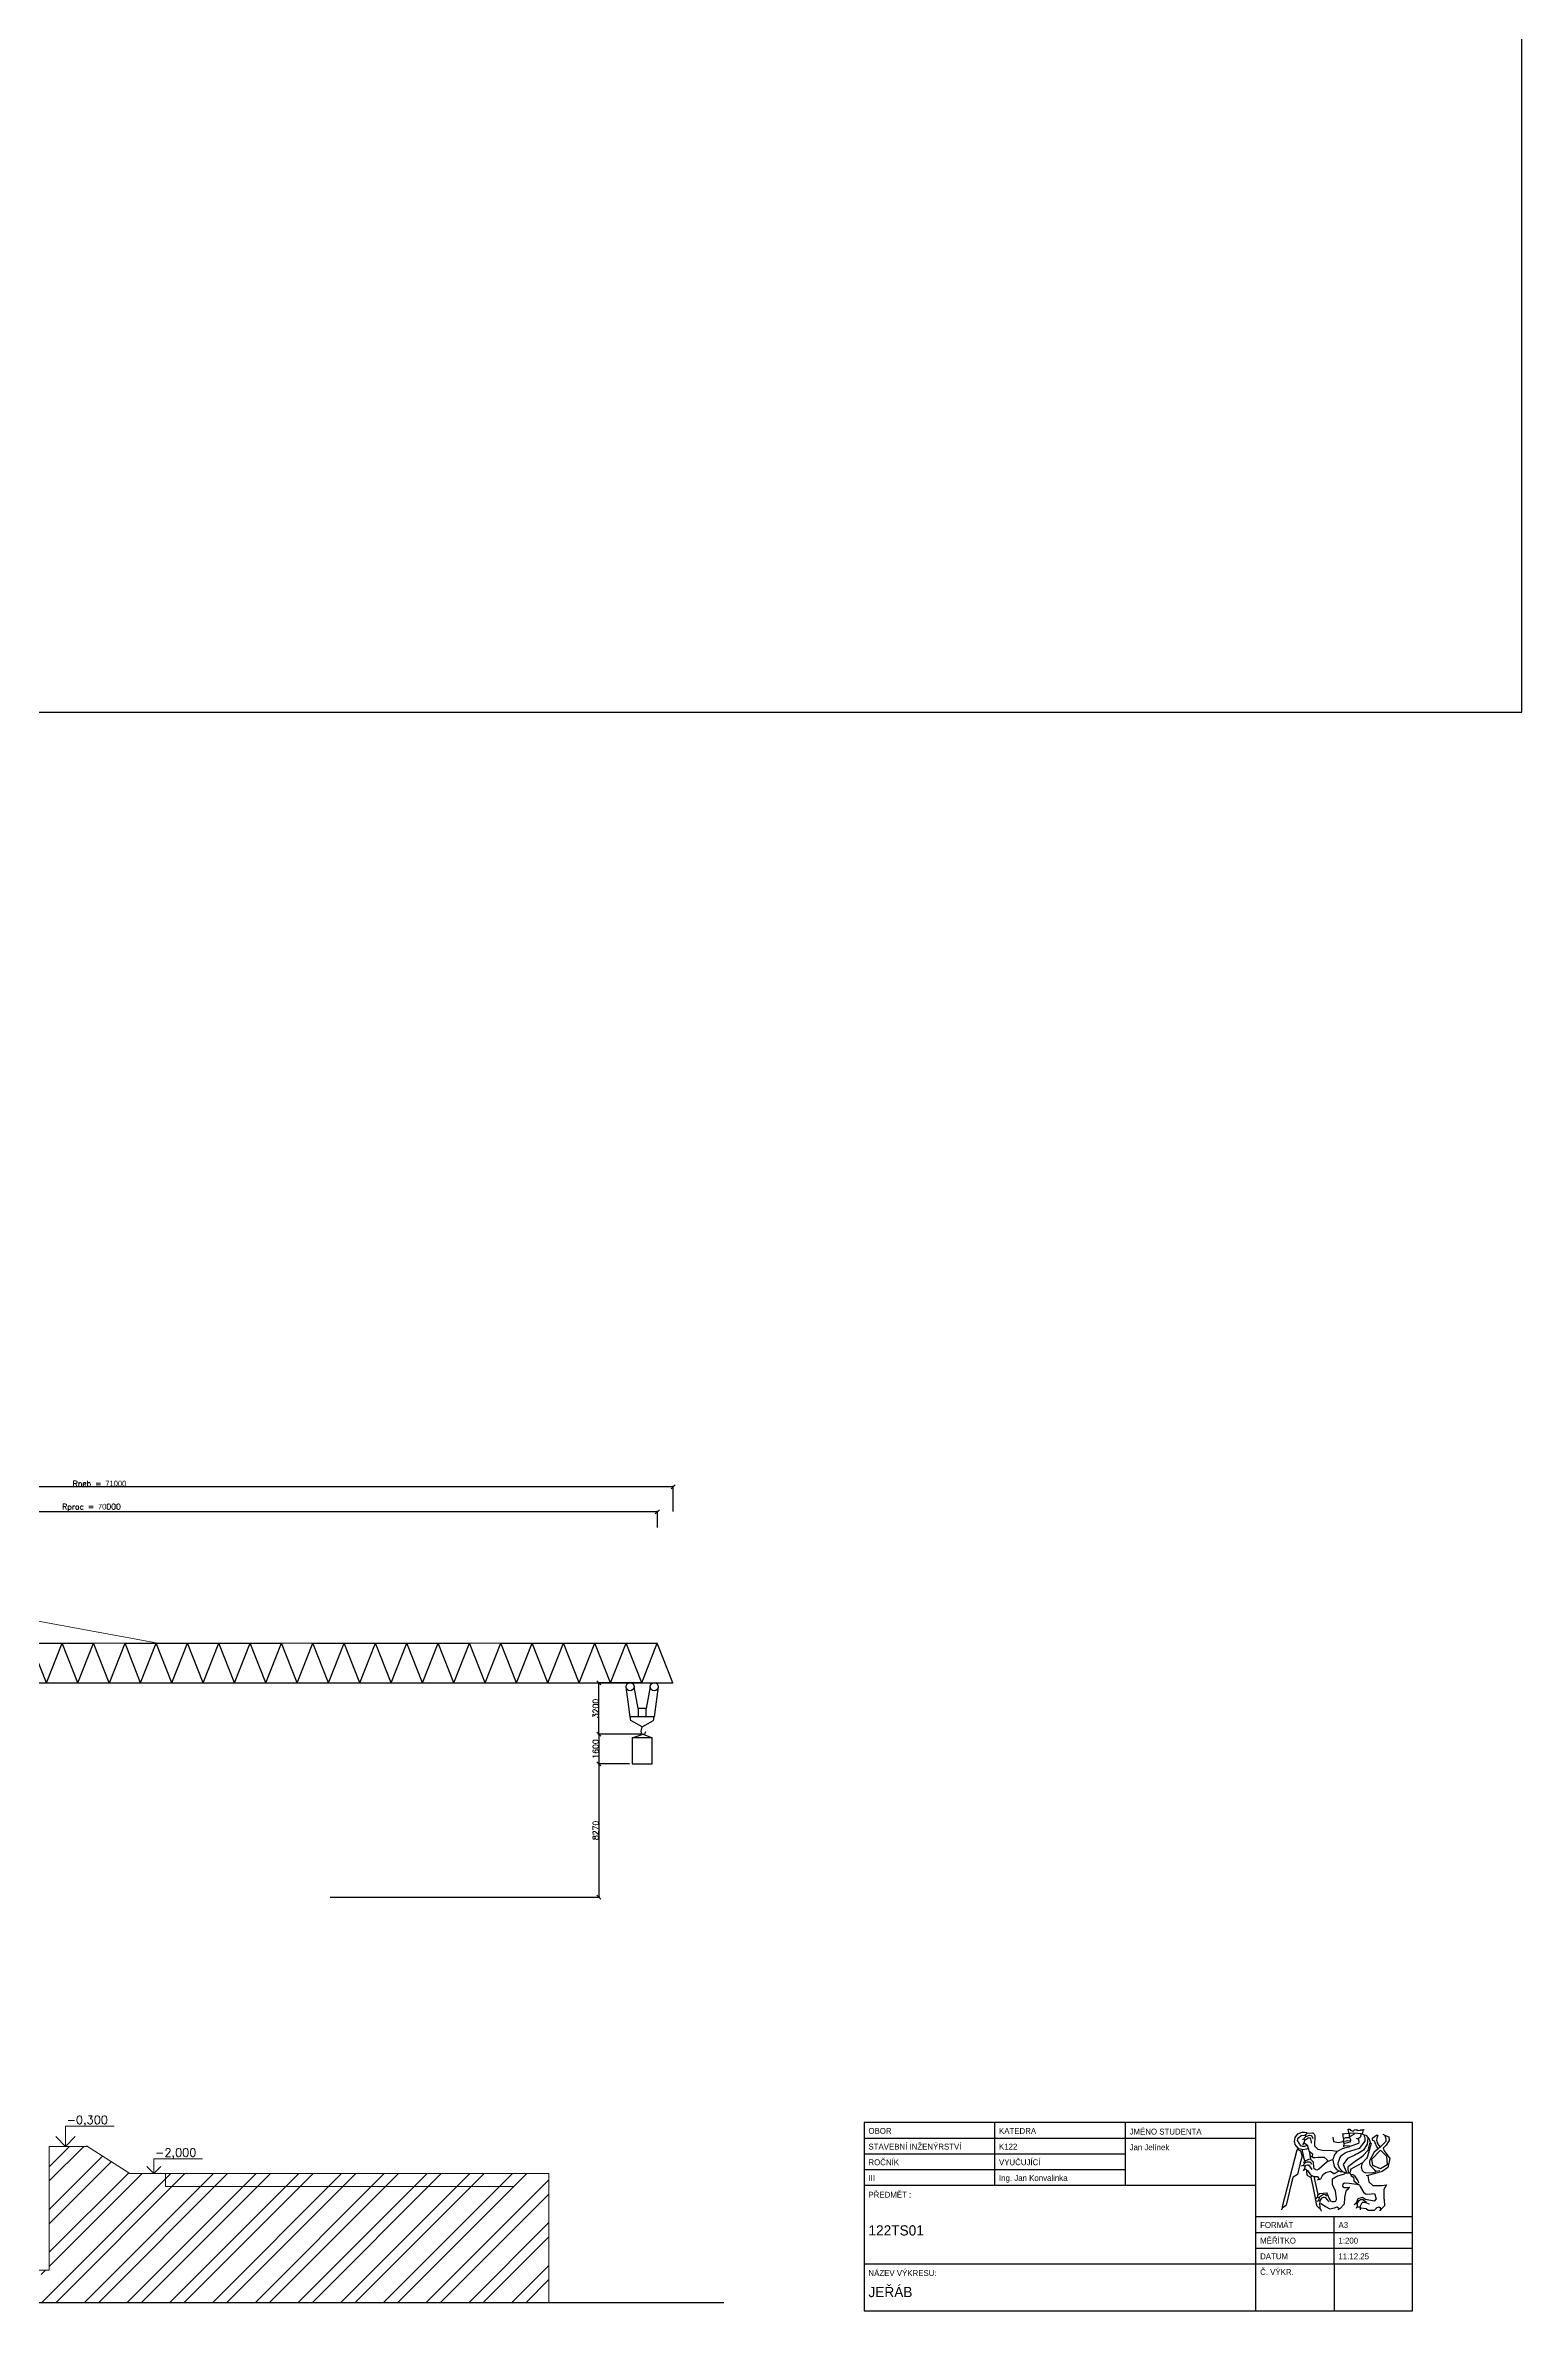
# Model space of a CAD drawing. Header units: millimetres. Extents: x -3518363 to 3223740, y -1530229 to 774657.
# Drawn here: x 3132113 to 3223740, y -50596 to 89952 of the extents above; entities that cross this region are included whole.
import ezdxf

# ---------------------------------------------------------------- set-up
doc = ezdxf.new("R2010")
doc.units = ezdxf.units.MM
doc.header["$LTSCALE"] = 15
doc.header["$MEASUREMENT"] = 0
doc.linetypes.add('ACAD_ISO10W100', pattern=[18, 12, -3, 0, -3])
doc.layers.get('0').update_dxf_attribs({"linetype": 'CONTINUOUS'})
doc.layers.get('DEFPOINTS').update_dxf_attribs({"linetype": 'CONTINUOUS'})
for name, color, linetype, lineweight in [('cesty', 7, 'CONTINUOUS', 15), ('koty', 4, 'CONTINUOUS', 15), ('texty', 255, 'CONTINUOUS', 15), ('Tlustá', 7, 'CONTINUOUS', 30), ('ŘEZ', 11, 'ACAD_ISO10W100', 15), ('šrafy', 32, 'CONTINUOUS', 15)]:
    doc.layers.add(name, color=color, linetype=linetype, lineweight=lineweight)
doc.layers.add('RAMECEK', color=7, linetype='CONTINUOUS')
doc.layers.add('ŘEZ bílá', color=251, linetype='ACAD_ISO10W100')
doc.styles.add('ROMAN', font='roman')
doc.styles.add('romans', font='romans.shx')
doc.dimstyles.new('M 1-50', dxfattribs={"dimscale": 50, "dimtxt": 2.5, "dimasz": 2.5, "dimexe": 1.25, "dimexo": 3, "dimtad": 1, "dimtxsty": 'romans', "dimblk": 'OBLIQUE', "dimcen": 2.5, "dimadec": 0, "dimazin": 0, "dimtfac": 1, "dimtmove": 2, "dimatfit": 3, "dimfxl": 1, "dimarcsym": 0})

# ---------------------------------------------------------------- blocks, each defined once
blk = doc.blocks.new('fghfgh')
at = {"layer": 'Tlustá'}
for p, q in [((1017638, 271089), (1018610, 273539)), ((1018610, 273539), (1028326, 273539)), ((1019581, 271089), (1018610, 273539)), ((1019581, 271089), (1020553, 273539)), ((1021525, 271089), (1020553, 273539)), ((1021525, 271089), (1022496, 273539)), ((1023468, 271089), (1022496, 273539)), ((1023468, 271089), (1024440, 273539)), ((1025411, 271089), (1024440, 273539)), ((1025411, 271089), (1026383, 273539)), ((1027355, 271089), (1026383, 273539)), ((1027355, 271089), (1028326, 273539)), ((1029298, 271089), (1028326, 273539)), ((1017638, 271089), (1029298, 271089))]:
    blk.add_line(p, q, dxfattribs=at)
blk = doc.blocks.new('_Oblique')
at = {"color": 0, "linetype": 'ByBlock', "lineweight": -2}
blk.add_line((-0.5, -0.5), (0.5, 0.5), dxfattribs=at)
blk = doc.blocks.new('*D231')
at = {"layer": 'DEFPOINTS', "color": 0, "linetype": 'ByBlock', "lineweight": 20, "ltscale": 5, "transparency": 16777216}
for p in [(3166469, -11636), (3169226, -11636), (3169226, -14836)]:
    blk.add_point(p, dxfattribs=at)
at = {"layer": 'koty', "color": 0, "linetype": 'ByBlock', "lineweight": -2, "ltscale": 5, "transparency": 16777216}
for p, q in [((3169076, -11636), (3166407, -11636)), ((3166469, -14836), (3166469, -11636)), ((3169076, -14836), (3166407, -14836))]:
    blk.add_line(p, q, dxfattribs=at)
at = {"layer": 'koty', "color": 0, "linetype": 'ByBlock', "lineweight": -2, "ltscale": 5, "transparency": 16777216, "xscale": 250, "yscale": 250, "zscale": 250}
for p, rotation in [((3166469, -11636), 90), ((3166469, -14836), 270)]:
    blk.add_blockref('_Oblique', p, dxfattribs=dict(at, rotation=rotation))
at = {"layer": 'koty', "color": 0, "linetype": 'ByBlock', "lineweight": 20, "ltscale": 5, "transparency": 16777216, "insert": (3166263, -13236), "char_height": 350, "attachment_point": 5, "rotation": 90, "style": 'romans'}
blk.add_mtext('3200', dxfattribs=at)
blk = doc.blocks.new('*D232')
at = {"layer": 'DEFPOINTS', "color": 0, "linetype": 'ByBlock', "lineweight": 20, "ltscale": 5, "transparency": 16777216}
for p in [(3169226, -14836), (3166469, -16659), (3168528, -16659)]:
    blk.add_point(p, dxfattribs=at)
at = {"layer": 'koty', "color": 0, "linetype": 'ByBlock', "lineweight": -2, "ltscale": 5, "transparency": 16777216}
for p, q in [((3169076, -14836), (3166407, -14836)), ((3166469, -14836), (3166469, -16659)), ((3168378, -16659), (3166407, -16659))]:
    blk.add_line(p, q, dxfattribs=at)
at = {"layer": 'koty', "color": 0, "linetype": 'ByBlock', "lineweight": -2, "ltscale": 5, "transparency": 16777216, "xscale": 250, "yscale": 250, "zscale": 250}
for p, rotation in [((3166469, -14836), 90), ((3166469, -16659), 270)]:
    blk.add_blockref('_Oblique', p, dxfattribs=dict(at, rotation=rotation))
at = {"layer": 'koty', "color": 0, "linetype": 'ByBlock', "lineweight": 20, "ltscale": 5, "transparency": 16777216, "insert": (3166263, -15748), "char_height": 350, "attachment_point": 5, "rotation": 90, "style": 'romans'}
blk.add_mtext('1600', dxfattribs=at)
blk = doc.blocks.new('*D238')
at = {"layer": 'DEFPOINTS', "color": 0, "linetype": 'ByBlock', "lineweight": 20, "ltscale": 5, "transparency": 16777216}
for p in [(3168528, -16659), (3149640, -24936), (3166469, -24936)]:
    blk.add_point(p, dxfattribs=at)
at = {"layer": 'koty', "color": 0, "linetype": 'ByBlock', "lineweight": -2, "ltscale": 5, "transparency": 16777216}
for p, q in [((3168378, -16659), (3166407, -16659)), ((3166469, -16659), (3166469, -24936)), ((3149790, -24936), (3166532, -24936))]:
    blk.add_line(p, q, dxfattribs=at)
at = {"layer": 'koty', "color": 0, "linetype": 'ByBlock', "lineweight": -2, "ltscale": 5, "transparency": 16777216, "xscale": 250, "yscale": 250, "zscale": 250}
for p, rotation in [((3166469, -16659), 90), ((3166469, -24936), 270)]:
    blk.add_blockref('_Oblique', p, dxfattribs=dict(at, rotation=rotation))
at = {"layer": 'koty', "color": 0, "linetype": 'ByBlock', "lineweight": 20, "ltscale": 5, "transparency": 16777216, "insert": (3166263, -20798), "char_height": 350, "attachment_point": 5, "rotation": 90, "style": 'romans'}
blk.add_mtext('{\\Fromans|c238;8270}', dxfattribs=at)
blk = doc.blocks.new('*D239')
at = {"layer": 'DEFPOINTS', "color": 0, "linetype": 'ByBlock', "lineweight": 20, "ltscale": 5, "transparency": 16777216}
for p in [(3099863, 511), (3171088, -1159), (3099863, -1936)]:
    blk.add_point(p, dxfattribs=at)
at = {"layer": 'koty', "color": 0, "linetype": 'ByBlock', "lineweight": -2, "ltscale": 5, "transparency": 16777216}
for p, q in [((3099863, -1786), (3099863, 574)), ((3171088, 511), (3099863, 511)), ((3171088, -1009), (3171088, 574))]:
    blk.add_line(p, q, dxfattribs=at)
at = {"layer": 'koty', "color": 0, "linetype": 'ByBlock', "lineweight": -2, "ltscale": 5, "transparency": 16777216, "xscale": 250, "yscale": 250, "zscale": 250, "rotation": 180}
blk.add_blockref('_Oblique', (3099863, 511), dxfattribs=at)
at = {"layer": 'koty', "color": 0, "linetype": 'ByBlock', "lineweight": -2, "ltscale": 5, "transparency": 16777216, "xscale": 250, "yscale": 250, "zscale": 250}
blk.add_blockref('_Oblique', (3171088, 511), dxfattribs=at)
at = {"layer": 'koty', "color": 0, "linetype": 'ByBlock', "lineweight": 20, "ltscale": 5, "transparency": 16777216, "insert": (3135476, 717), "char_height": 350, "attachment_point": 5, "style": 'romans'}
blk.add_mtext('Rneb = {\\Ftxt|c238;71000}', dxfattribs=at)
blk = doc.blocks.new('*D240')
at = {"layer": 'DEFPOINTS', "color": 0, "linetype": 'ByBlock', "lineweight": 20, "ltscale": 5, "transparency": 16777216}
for p in [(3099863, -1036), (3099863, -1936), (3170097, -2150)]:
    blk.add_point(p, dxfattribs=at)
at = {"layer": 'koty', "color": 0, "linetype": 'ByBlock', "lineweight": -2, "ltscale": 5, "transparency": 16777216}
for p, q in [((3099863, -1786), (3099863, -974)), ((3170097, -1036), (3099863, -1036)), ((3170097, -2000), (3170097, -974))]:
    blk.add_line(p, q, dxfattribs=at)
at = {"layer": 'koty', "color": 0, "linetype": 'ByBlock', "lineweight": -2, "ltscale": 5, "transparency": 16777216, "xscale": 250, "yscale": 250, "zscale": 250, "rotation": 180}
blk.add_blockref('_Oblique', (3099863, -1036), dxfattribs=at)
at = {"layer": 'koty', "color": 0, "linetype": 'ByBlock', "lineweight": -2, "ltscale": 5, "transparency": 16777216, "xscale": 250, "yscale": 250, "zscale": 250}
blk.add_blockref('_Oblique', (3170097, -1036), dxfattribs=at)
at = {"layer": 'koty', "color": 0, "linetype": 'ByBlock', "lineweight": 20, "ltscale": 5, "transparency": 16777216, "insert": (3134980, -772), "char_height": 350, "attachment_point": 5, "style": 'romans'}
blk.add_mtext('Rprac = {\\Ftxt|c238;70}000', dxfattribs=at)

msp = doc.modelspace()

# ---------------------------------------------------------------- hatches: boundary and pattern name
at = {"layer": 'šrafy', "linetype": 'ByBlock', "lineweight": 20, "ltscale": 5}
h = msp.add_hatch(dxfattribs=at)
h.set_pattern_fill('ANSI32', color=256, scale=5000)
h.paths.add_polyline_path([(3102863.376, -40685.584), (3102863.376, -43090), (3096863.376, -43090), (3096863.376, -40685.584), (3069670, -40685.584), (3069670, -50085.584), (3163363.376, -50085.584), (3163363.376, -42085.584), (3137363.376, -42085.584), (3134710.526, -40399.286), (3132363.376, -40403.393), (3132363.376, -48085.584), (3131863.376, -48085.584), (3131863.376, -48685.584), (3119863.376, -48685.584), (3119863.376, -48085.584), (3119363.376, -48085.584)])

# ---------------------------------------------------------------- linework, layer by layer
at = {"elevation": 0}
msp.add_lwpolyline([(3013740, 345571.207), (3013740, 48571.207), (3223740, 48571.207), (3223740, 345571.207)], close=True, dxfattribs=at)
at = {"layer": 'cesty', "linetype": 'ByBlock', "lineweight": 20, "ltscale": 5}
for p, q in [((3139088.376, -9185.584), (3099863.376, -1935.584)), ((3170096.709, -9185.584), (3111776.709, -9185.584)), ((3101088.376, -11635.584), (3171088.376, -11635.584)), ((3163363.376, -42085.584), (3163363.376, -50085.584))]:
    msp.add_line(p, q, dxfattribs=at)
at = {"layer": 'RAMECEK', "color": 0, "linetype": 'Continuous'}
for p, q in [((3191031.415, -38928.524), (3191031.415, -42817.665)), ((3199134.081, -38969.6), (3199134.081, -42858.741)), ((3207236.596, -50596.098), (3207236.596, -38928.524)), ((3182928.9, -39900.772), (3207236.596, -39900.772)), ((3210129.139, -39964.162), (3210198.067, -39944.491)), ((3212678.903, -39924.799), (3212669.056, -40082.189)), ((3213023.463, -39600.182), (3213023.463, -39816.585)), ((3213456.622, -39895.293), (3213574.761, -39924.799)), ((3182928.9, -40873.02), (3199134.081, -40873.02)), ((3182928.9, -41845.267), (3199134.081, -41845.267)), ((3210079.927, -41616.781), (3210188.22, -41577.439)), ((3210178.373, -41390.519), (3210257.125, -41370.848)), ((3210641.061, -41036.395), (3210719.824, -41036.395)), ((3211694.446, -41331.506), (3211989.772, -41223.315)), ((3182928.9, -42817.665), (3207236.596, -42817.665)), ((3210709.977, -42246.367), (3210650.908, -42305.381)), ((3213052.992, -42925.108), (3213013.616, -42944.803)), ((3214086.683, -42187.331), (3214194.965, -42216.861)), ((3207236.596, -44762.311), (3216959.674, -44762.311)), ((3211182.524, -44036.728), (3211162.83, -44046.563)), ((3212098.135, -47679.355), (3212098.135, -44762.311)), ((3213446.775, -43938.349), (3213348.341, -44036.728)), ((3207236.596, -45734.709), (3216959.674, -45734.709)), ((3182928.9, -47679.355), (3207236.596, -47679.355)), ((3207236.596, -46706.957), (3216959.674, -46706.957)), ((3207236.596, -47679.355), (3216959.674, -47679.355)), ((3212098.135, -47679.355), (3212098.135, -50596.098))]:
    msp.add_line(p, q, dxfattribs=at)
at = {"layer": 'RAMECEK', "color": 0, "linetype": 'Continuous', "elevation": 0}
msp.add_lwpolyline([(3216959.674, -38928.524), (3182928.9, -38928.524), (3182928.9, -50596.098), (3216959.674, -50596.098)], close=True, dxfattribs=at)
for points in [[(3212944.699, -39344.411), (3212954.558, -39364.082), (3212984.087, -39541.145), (3212993.934, -39550.981), (3212993.934, -39590.346), (3213318.812, -39570.652), (3213771.653, -39610.017), (3213820.876, -39619.853)], [(3212954.558, -39344.411), (3212984.087, -39334.576), (3213082.522, -39334.576), (3213112.062, -39393.589), (3213289.26, -39462.461), (3213348.341, -39403.448), (3213358.187, -39373.918), (3213495.998, -39354.247), (3213535.385, -39423.119), (3213742.124, -39403.448), (3213761.806, -39373.918), (3213909.474, -39383.753), (3213840.558, -39619.853), (3213889.792, -39639.524), (3213958.697, -39688.723), (3214057.143, -39698.558), (3214214.658, -39875.621), (3214234.341, -39885.457), (3214254.046, -39885.457), (3214342.633, -40141.225), (3214352.48, -40190.403), (3214401.703, -40219.933), (3214155.589, -41085.573), (3214106.366, -41144.607), (3214096.53, -41164.278), (3214096.53, -41174.114), (3213830.711, -41449.553), (3213781.499, -41685.653), (3213830.711, -41892.22), (3213929.168, -41990.599), (3214067.001, -42049.633), (3214519.842, -42029.962), (3214667.511, -41980.763), (3214687.205, -41961.092), (3214697.04, -41931.562), (3214933.319, -41892.22)], [(3209804.284, -40554.386), (3209804.284, -40574.057), (3210011.01, -40672.433), (3210089.763, -40938.016), (3210089.763, -41095.408), (3210020.857, -41361.012), (3210011.01, -41380.683), (3210001.175, -41390.519), (3209991.328, -41488.919), (3209981.47, -41508.59), (3209971.635, -41518.425), (3209833.813, -42138.153), (3209558.158, -42305.381), (3209538.464, -42325.052), (3209528.629, -42344.746), (3209479.406, -42590.656), (3209469.559, -42610.327), (3209459.724, -42620.162), (3209449.877, -42708.706), (3209440.03, -42728.377), (3209430.183, -42738.212), (3209115.152, -44046.563), (3209105.306, -44066.234), (3209085.623, -44085.905), (3208937.954, -44184.282), (3208888.732, -44213.789), (3208809.968, -44361.345)], [(3208898.578, -44194.117), (3208908.414, -44056.399), (3209804.284, -40613.399), (3209823.966, -40603.564)], [(3209902.718, -40524.879), (3209873.189, -40505.208), (3209686.144, -40288.782), (3209656.615, -40160.897), (3209646.768, -40101.86), (3209676.297, -39855.95), (3209852.263, -39626.003), (3210109.456, -39521.474), (3210119.303, -39511.639), (3210266.972, -39511.639), (3210394.958, -39541.145), (3210434.334, -39580.511), (3210404.793, -39629.689), (3210296.501, -39708.394), (3210316.194, -39728.065), (3210326.03, -39747.736), (3210326.03, -39767.407), (3210335.877, -39777.243), (3210404.793, -39767.407), (3210562.309, -39698.558), (3210690.284, -39718.229), (3210769.047, -39905.128)], [(3210434.334, -40347.795), (3210257.125, -40406.829), (3210148.832, -40406.829), (3210030.704, -40377.302), (3209833.813, -40042.847), (3209843.66, -39964.162), (3209853.506, -39934.635), (3209902.718, -39846.091), (3210050.398, -39728.065), (3210286.654, -39708.394)], [(3209843.66, -40603.564), (3209902.718, -40524.879), (3210070.08, -40574.057), (3210109.456, -40603.564), (3210109.456, -40613.399), (3210119.303, -40682.269), (3210178.373, -40957.711), (3210198.067, -41075.737), (3210296.501, -41420.047), (3210266.972, -41469.224), (3210227.596, -41498.754), (3210198.067, -41577.439), (3210276.818, -41626.616), (3210266.972, -41823.371), (3210345.724, -41823.371), (3210385.111, -41862.714), (3210385.111, -41980.763), (3210414.64, -42177.495), (3210454.016, -42216.861), (3210591.849, -42295.545), (3210611.532, -42295.545), (3210631.225, -42305.381), (3210660.754, -42334.911), (3210769.047, -42885.766), (3210926.563, -43623.567), (3210985.632, -43613.732), (3211084.067, -43535.024), (3211093.913, -43407.141), (3211133.301, -43397.306), (3211221.9, -43318.621), (3211615.683, -43289.091), (3211664.906, -43348.128), (3211783.045, -43643.238), (3211822.409, -43702.252), (3211861.797, -43751.453), (3211881.49, -43780.959), (3211970.09, -43830.137), (3212029.159, -43830.137), (3212117.758, -43830.137), (3212176.828, -43800.63), (3212196.51, -43780.959), (3212235.897, -43702.252), (3212245.744, -43633.403), (3212187.907, -43180.879), (3211989.772, -42757.904), (3211989.772, -42413.595), (3212265.426, -42246.367), (3212737.961, -42098.811), (3212757.655, -42088.975), (3212787.196, -42049.633)], [(3210335.877, -39787.078), (3210217.749, -39905.128), (3210257.125, -39993.669), (3210276.818, -40013.34), (3210217.749, -40190.403), (3210129.139, -40298.617)], [(3210129.139, -40593.728), (3210394.958, -40564.221), (3210473.71, -40534.715)], [(3210227.596, -40190.403), (3210424.487, -40298.617), (3210542.626, -40711.776), (3210562.309, -40731.447), (3210621.379, -40741.282), (3210749.365, -40859.332), (3210729.671, -41036.395), (3210778.894, -41095.408), (3210916.727, -41095.408), (3211084.067, -41065.902), (3211477.861, -41065.902), (3211664.906, -41233.15), (3211684.599, -41301.999), (3211684.599, -41351.177), (3211674.752, -41370.848), (3211152.994, -41813.536), (3211034.844, -41872.549), (3210857.646, -41803.7), (3210837.952, -41675.817), (3210808.423, -41390.519), (3210660.754, -41213.479), (3210631.225, -41193.785)], [(3210276.818, -40013.34), (3210306.348, -39993.669), (3210326.03, -39993.669), (3210355.582, -39954.327), (3210483.545, -39875.621), (3210601.685, -39875.621), (3210680.437, -40111.695), (3210680.437, -40210.074)], [(3210444.169, -39590.346), (3210749.365, -39560.816), (3210778.894, -39570.652), (3210837.952, -39619.853), (3210867.493, -39639.524), (3210906.869, -39718.229), (3210906.869, -39816.585), (3210877.329, -40298.617), (3210887.175, -40367.466), (3211085.31, -40578.963), (3211379.415, -40642.906), (3211999.618, -40662.577), (3212245.744, -40692.104), (3212245.744, -40770.789), (3212166.981, -40859.332), (3212088.229, -41006.888), (3212039.006, -41164.278), (3212019.301, -41203.62), (3211999.618, -41223.315), (3212009.465, -41262.657), (3212107.911, -41646.287), (3212157.134, -41734.831), (3212255.58, -41833.207), (3212324.496, -41872.549), (3212363.872, -41921.727), (3212344.179, -41961.092), (3212157.134, -42079.14), (3212107.911, -42079.14), (3212088.229, -42088.975), (3212078.382, -42098.811), (3212058.688, -42138.153)], [(3210562.309, -40741.282), (3210591.849, -40967.546), (3210631.225, -41036.395), (3210621.379, -41046.231), (3210621.379, -41085.573), (3210631.225, -41174.114)], [(3212019.301, -39836.256), (3212057.456, -40105.546), (3212354.025, -40160.897), (3212659.209, -40092.024), (3212698.585, -40200.239)], [(3213781.499, -39629.689), (3213712.583, -39855.95), (3213594.444, -39924.799), (3213633.82, -40072.353), (3213633.82, -40141.225), (3213614.137, -40219.933), (3213131.744, -40396.994), (3213062.839, -40416.665), (3213033.31, -40446.172), (3213013.616, -40456.007), (3212718.279, -40515.044), (3212698.585, -40524.879), (3212688.738, -40534.715), (3212649.363, -40534.715), (3212334.343, -40692.104), (3212265.426, -40711.776)], [(3213958.697, -39698.558), (3213968.544, -39777.243), (3213998.074, -39855.95), (3214007.92, -40082.189), (3213643.667, -40534.715), (3212856.101, -40790.46), (3212590.304, -40938.016), (3212491.847, -41036.395), (3212442.635, -41095.408), (3212344.179, -41400.376), (3212334.343, -41410.211), (3212334.343, -41498.754), (3212413.095, -41734.831), (3212580.457, -41921.727), (3212580.457, -41941.421), (3212797.042, -42049.633), (3212836.418, -42049.633), (3212856.101, -42039.798), (3213003.769, -42039.798), (3213052.992, -42039.798), (3213082.522, -42049.633), (3213121.908, -42128.318), (3213141.602, -42216.861), (3213240.037, -42275.874), (3213299.106, -42344.746), (3213328.647, -42443.102), (3213328.647, -42521.807), (3213318.812, -42531.643), (3213505.856, -42679.199), (3213643.667, -42777.575), (3213033.31, -42708.706), (3212737.961, -42689.034), (3212649.363, -42738.212), (3212619.833, -42875.931), (3212669.056, -42925.108), (3212728.126, -42954.638), (3213003.769, -42954.638), (3212993.934, -43013.652), (3212984.087, -43033.346), (3212816.724, -43180.879), (3212747.808, -43564.531), (3212713.361, -43996.142), (3212442.635, -44272.802), (3212334.343, -44331.838)], [(3212600.151, -39610.017), (3212629.68, -39629.689), (3212639.527, -39649.36), (3212639.527, -39757.572), (3212669.056, -39905.128), (3212856.101, -39846.091), (3213003.769, -39855.95), (3213013.616, -39855.95), (3213033.31, -39846.091)], [(3212629.68, -39629.689), (3212767.513, -39610.017), (3212993.934, -39590.346)], [(3214194.965, -39865.786), (3214155.589, -40269.111), (3213913.171, -40626.921), (3213545.232, -40859.332), (3213525.538, -40859.332), (3213466.469, -40888.839), (3213387.717, -40938.016), (3212934.853, -41144.607), (3212654.28, -41530.725), (3212846.254, -41961.092), (3212856.101, -42020.106)], [(3213338.494, -39590.346), (3213328.647, -39639.524), (3213318.812, -39659.195), (3213062.839, -39806.749), (3213043.145, -39846.091), (3213112.062, -39973.998), (3213112.062, -40013.34), (3213092.368, -40141.225), (3212757.655, -40219.933), (3212708.432, -40210.074), (3212688.738, -40426.501)], [(3212688.738, -40072.353), (3212836.418, -40052.682), (3212944.699, -40042.847), (3213102.215, -40052.682)], [(3212718.279, -40377.302), (3213033.31, -40357.631), (3213062.839, -40387.137)], [(3213003.769, -42029.962), (3212984.087, -41931.562), (3212974.24, -41813.536), (3212964.405, -41803.7), (3212964.405, -41734.831), (3212974.24, -41695.488), (3212984.087, -41626.616), (3213486.151, -41252.821), (3213712.583, -41115.079), (3213909.474, -40957.711), (3214204.812, -40642.906), (3214313.104, -40229.769), (3214322.951, -40210.074), (3214352.48, -40190.403)], [(3213919.321, -39373.918), (3213948.851, -39354.247), (3213968.544, -39354.247)], [(3215228.656, -39708.394), (3215494.453, -39816.585), (3215514.146, -40042.847), (3215336.937, -40318.289), (3215140.046, -40505.208), (3215208.974, -40672.433), (3215551.069, -41156.885), (3215435.395, -41715.159), (3215080.987, -41951.257), (3214214.658, -42207.002), (3214194.965, -42226.696), (3214244.188, -42600.491), (3214500.149, -42826.753), (3215051.447, -42826.753), (3215346.784, -42787.411), (3215179.422, -43072.688), (3215189.28, -43633.403), (3215199.127, -43692.416), (3215208.974, -43721.923), (3215228.656, -44085.905), (3215002.236, -44312.167), (3214962.848, -44371.181), (3214913.625, -44381.016)], [(3215120.363, -39649.36), (3215199.127, -39688.723), (3215238.503, -39728.065), (3215307.408, -39934.635), (3215307.408, -40092.024), (3214962.848, -40456.007), (3214844.72, -40534.715), (3214825.027, -40554.386), (3214815.18, -40583.892), (3214578.901, -40770.789), (3214293.422, -41292.164), (3214293.422, -41429.882), (3214313.104, -41538.096), (3214598.594, -41862.714), (3214697.04, -41911.891)], [(3214972.683, -40642.906), (3215346.784, -41006.888), (3215396.019, -41547.932), (3214967.777, -41793.865), (3214509.996, -41597.11), (3214441.09, -41203.62), (3214972.683, -40642.906)], [(3214825.027, -40534.715), (3214746.263, -40426.501), (3214637.982, -40180.568), (3214628.135, -40111.695), (3214598.594, -40082.189), (3214500.149, -40033.011), (3214480.467, -39944.491), (3214490.313, -39895.293), (3214598.594, -39787.078), (3214736.416, -39708.394), (3214775.792, -39708.394), (3214785.639, -39698.558), (3214815.18, -39698.558), (3214756.11, -39895.293), (3214736.416, -40052.682), (3214746.263, -40062.518), (3214765.957, -40190.403), (3214864.402, -40347.795), (3214953.002, -40446.172)], [(3210207.902, -41921.727), (3210266.972, -41823.371)], [(3210266.972, -41321.67), (3210522.922, -41203.62), (3210611.532, -41183.949)], [(3210296.501, -41626.616), (3210365.429, -41567.603), (3210444.169, -41538.096), (3210513.086, -41547.932), (3210709.977, -41833.207)], [(3210306.348, -41410.211), (3210434.334, -41351.177), (3210606.602, -41367.162), (3210690.284, -41508.59)], [(3210394.958, -41882.385), (3210454.016, -41892.22), (3210631.225, -42167.66), (3210847.799, -42266.039), (3211084.067, -43397.306)], [(3211162.83, -42443.102), (3211221.9, -42443.102), (3211271.111, -42423.431), (3211359.722, -42246.367), (3211408.944, -42157.824), (3211448.32, -42118.482), (3211586.153, -42029.962), (3211881.49, -41931.562), (3212088.229, -42079.14)], [(3212373.719, -41921.727), (3212422.942, -41921.727), (3212491.847, -41951.257), (3212590.304, -41961.092)], [(3213820.876, -41449.553), (3213141.602, -41823.371), (3213082.522, -42039.798)], [(3213141.602, -42118.482), (3213240.037, -42138.153), (3213299.106, -42177.495), (3213368.023, -42226.696), (3213535.385, -42472.608), (3213564.915, -42531.643), (3213584.608, -42590.656), (3213604.29, -42669.363)], [(3210867.493, -42275.874), (3211074.22, -42266.039), (3211162.83, -42443.102), (3211054.538, -42502.136)], [(3211084.067, -43554.695), (3211172.677, -43574.39), (3211133.301, -43761.288), (3211221.9, -43771.124), (3211221.9, -43800.63), (3211221.9, -43820.301), (3211192.37, -43997.362), (3211192.37, -44036.728), (3211212.053, -44105.577), (3211221.9, -44253.131), (3211261.276, -44312.167), (3211300.663, -44390.852), (3211310.499, -44420.358)], [(3211172.677, -43574.39), (3211261.276, -43485.846), (3211438.474, -43367.799), (3211546.777, -43387.47), (3211615.683, -43485.846)], [(3211221.9, -43771.124), (3211261.276, -43731.758), (3211330.192, -43613.732), (3211349.886, -43594.061), (3211438.474, -43554.695), (3211487.708, -43554.695), (3211536.931, -43564.531), (3211694.446, -43741.594), (3211783.045, -43849.829)], [(3213653.513, -42787.411), (3213683.042, -42807.082), (3213722.43, -42895.602), (3213929.168, -43239.914), (3214037.449, -43348.128), (3214185.118, -43357.963), (3214608.441, -43318.621), (3214706.887, -43662.91), (3214578.901, -43810.466), (3214047.296, -43702.252), (3213840.558, -43564.531), (3213578.447, -43656.76), (3213456.622, -43918.678), (3213466.469, -43948.185), (3213535.385, -43948.185), (3213525.538, -44115.412), (3213466.469, -44253.131)], [(3210926.563, -43633.403), (3211005.315, -44076.07), (3211133.301, -44203.953), (3211152.994, -44213.789), (3211212.053, -44233.46)], [(3211054.538, -43810.466), (3211133.301, -43761.288)], [(3211221.9, -43958.02), (3211290.816, -43938.349), (3211556.613, -44135.083), (3211838.417, -44282.637), (3212127.605, -44223.624), (3212294.967, -44142.476), (3212403.26, -44253.131), (3212413.095, -44272.802)], [(3213535.385, -44144.919), (3213722.43, -44154.775), (3213722.43, -44331.838)], [(3213545.232, -43938.349), (3213584.608, -43859.665), (3213653.513, -43751.453), (3213673.196, -43731.758), (3213742.124, -43692.416), (3213781.499, -43692.416), (3213870.099, -43692.416), (3213919.321, -43712.087), (3214017.767, -43790.795), (3214086.683, -43820.301)], [(3213722.43, -44154.775), (3213722.43, -44135.083), (3213830.711, -43889.171), (3213850.405, -43879.336), (3213879.945, -43869.5), (3213998.074, -43869.5), (3214214.658, -43938.349), (3214293.422, -43958.02)], [(3213742.124, -44233.46), (3213761.806, -44213.789), (3214076.837, -44253.131), (3214214.658, -44351.509), (3214588.747, -44351.509), (3214628.135, -44331.838), (3214726.581, -44233.46), (3214726.581, -44223.624), (3214874.249, -44154.775), (3214884.097, -44164.611), (3214923.472, -44164.611), (3214962.848, -44184.282), (3215002.236, -44312.167)]]:
    msp.add_lwpolyline(points, dxfattribs=at)
at = {"layer": 'texty', "linetype": 'ByBlock', "lineweight": 20, "ltscale": 5}
for p, q in [((3133360.003, -40401.649), (3133360.003, -39153.587)), ((3136389.973, -39153.587), (3133360.003, -39153.587)), ((3133360.003, -40401.649), (3132757.525, -39799.17)), ((3133360.003, -40401.649), (3133962.481, -39799.17)), ((3138850, -42085.584), (3138417.208, -41652.792)), ((3138850, -42085.584), (3138850, -41180)), ((3141879.97, -41180), (3138850, -41180)), ((3138850, -42085.584), (3139282.792, -41652.792))]:
    msp.add_line(p, q, dxfattribs=at)
at = {"layer": 'Tlustá'}
for p, q in [((3168403.376, -13742.58), (3168153.376, -11885.584)), ((3168903.376, -13242.58), (3168653.376, -11885.584)), ((3169653.376, -11885.584), (3169403.376, -13242.58)), ((3170153.376, -11885.584), (3169903.376, -13742.58)), ((3168445.977, -13981.635), (3168403.376, -13742.58)), ((3169903.376, -13742.58), (3168403.376, -13742.58)), ((3169153.376, -14379.674), (3168445.977, -13981.635)), ((3169403.376, -13242.58), (3168903.376, -13242.58)), ((3168903.376, -13242.58), (3168903.376, -13742.58)), ((3169153.376, -14379.674), (3169860.775, -13981.635)), ((3169403.376, -13742.58), (3169403.376, -13242.58)), ((3169860.775, -13981.635), (3169903.376, -13742.58)), ((3168528.376, -15059.482), (3169226.216, -14835.584)), ((3169778.376, -15059.482), (3168528.376, -15059.482)), ((3168528.376, -15059.482), (3168528.376, -16659.482)), ((3168528.376, -15059.482), (3168528.376, -16659.482)), ((3169226.216, -14835.584), (3169778.376, -15059.482)), ((3169778.376, -16659.482), (3169778.376, -15059.482)), ((3168528.376, -16659.482), (3169778.376, -16659.482)), ((3168528.376, -16659.482), (3169778.376, -16659.482))]:
    msp.add_line(p, q, dxfattribs=at)
for centre in [(3168403.376, -11885.584), (3169903.376, -11885.584)]:
    msp.add_circle(centre, 250, dxfattribs=at)
for centre, radius, start, end in [((3169587.208, -14646.798), 509.476, 148.37802044, 190.47973041), ((3169226.216, -14685.588), 149.996, 201.05085498, 8.10236169)]:
    msp.add_arc(centre, radius, start, end, dxfattribs=at)
at = {"layer": 'ŘEZ', "linetype": 'ByBlock', "extrusion": (1.93959e-16, -3.39308e-16, -1)}
for p, q in [((3132363.376, -40403.393), (3134710.526, -40399.286)), ((3132363.376, -40403.393), (3132363.376, -48085.584)), ((3134663.005, -40369.078), (3137363.376, -42085.584)), ((3137363.376, -42085.584), (3163363.376, -42085.584)), ((3139563.376, -42885.584), (3139563.376, -42085.584)), ((3161163.376, -42885.584), (3139563.376, -42885.584)), ((3132363.376, -48085.584), (3119363.376, -48085.584))]:
    msp.add_line(p, q, dxfattribs=at)
at = {"layer": 'ŘEZ bílá', "color": 250, "linetype": 'ByBlock', "true_color": 0x1a1a1a, "extrusion": (1.93959e-16, -3.39308e-16, -1)}
msp.add_line((3069071.185, -50085.584), (3174231.185, -50085.584), dxfattribs=at)

# ---------------------------------------------------------------- block references
at = {"layer": 'Tlustá'}
for p in [(2106770.339, -282724.186), (2118450.339, -282724.186), (2130110.339, -282724.186), (2141770.339, -282724.186)]:
    msp.add_blockref('fghfgh', p, dxfattribs=at)

# ---------------------------------------------------------------- texts
at = {"layer": 'RAMECEK', "color": 0, "linetype": 'Continuous', "style": 'ROMAN'}
for s, height, p in [('OBOR', 364.6151, (3183198.416, -39625.829)), ('KATEDRA', 364.6151, (3191300.63, -39625.829)), ('JMÉNO STUDENTA', 364.61509, (3199403.296, -39666.905)), ('STAVEBNÍ INŽENÝRSTVÍ', 364.61509, (3183198.416, -40598.077)), ('K122', 364.6151, (3191301.007, -40598.077)), ('Jan Jelínek', 364.61509, (3199403.296, -40639.153)), ('ROČNÍK', 364.6151, (3183198.416, -41570.325)), ('VYUČUJÍCÍ', 364.6151, (3191300.63, -41570.325)), ('Ing. Jan Konvalinka', 364.61509, (3191300.931, -42542.723)), ('PŘEDMĚT :', 364.6151, (3183198.416, -43584.61)), ('III', 364.6151, (3183198.416, -42542.723)), ('122TS01', 633.8253, (3183198.416, -45930.741)), ('FORMÁT', 364.6151, (3207506.112, -45459.767)), ('MĚŘÍTKO', 364.6151, (3207506.112, -46432.316)), ('A3', 364.6151, (3212367.651, -45459.767)), ('1:200', 364.6151, (3212367.651, -46432.316)), ('DATUM', 364.6151, (3207506.112, -47404.563)), ('11.12.25', 364.6151, (3212367.651, -47404.563)), ('JEŘÁB', 633.8253, (3183198.416, -49755.279)), ('NÁZEV VÝKRESU:', 364.61509, (3183198.416, -48446.3)), ('Č. VÝKR.', 364.6151, (3207506.112, -48376.962))]:
    msp.add_text(s, height=height, dxfattribs=at).set_placement(p)
at = {"layer": 'texty', "ltscale": 20, "extrusion": (1.93959e-16, -3.39308e-16, -1), "style": 'romans', "text_generation_flag": 2}
for s, p in [('-0,300', (-3133440.003, -39014.754)), ('-2,000', (-3138930, -41041.168))]:
    msp.add_text(s, height=514.897, dxfattribs=at).set_placement(p)

# ---------------------------------------------------------------- dimensions: what is measured, and where the dimension line sits
at = {"layer": 'koty', "linetype": 'ByBlock', "lineweight": 20, "ltscale": 5}
for base, p1, p2, angle, text, picture, middle in [((3099863.376, 511.15), (3171088.376, -1158.737), (3099863.376, -1935.584), 180, 'Rneb = {\\Ftxt|c238;71000}', '*D239', (3135475.876, 717.4)), ((3099863.376, -1036.25), (3170096.709, -2150.404), (3099863.376, -1935.584), 180, 'Rprac = {\\Ftxt|c238;70}000', '*D240', (3134980.043, -771.667)), ((3166469.348, -16659.482), (3169226.216, -14835.584), (3168528.376, -16659.482), 90, '1600', '*D232', (3166263.098, -15747.533)), ((3166469.348, -24935.584), (3168528.376, -16659.482), (3149640, -24935.584), 90, '{\\Fromans|c238;8270}', '*D238', (3166263.098, -20797.533))]:
    dim = msp.add_linear_dim(base=base, p1=p1, p2=p2, angle=angle, text=text, dimstyle='M 1-50', override={"dimtxt": 7, "dimasz": 5}, dxfattribs=at)
    dim.commit()
    dim.dimension.update_dxf_attribs({"geometry": picture, "text_midpoint": middle})
dim = msp.add_linear_dim(base=(3166469.348, -11635.584), p1=(3169226.216, -14835.584), p2=(3169226.216, -11635.584), angle=90, dimstyle='M 1-50', override={"dimtxt": 7, "dimasz": 5}, dxfattribs=at)
dim.commit()
dim.dimension.update_dxf_attribs({"geometry": '*D231', "text_midpoint": (3166263.098, -13235.584)})

doc.saveas('drawing.dxf')
